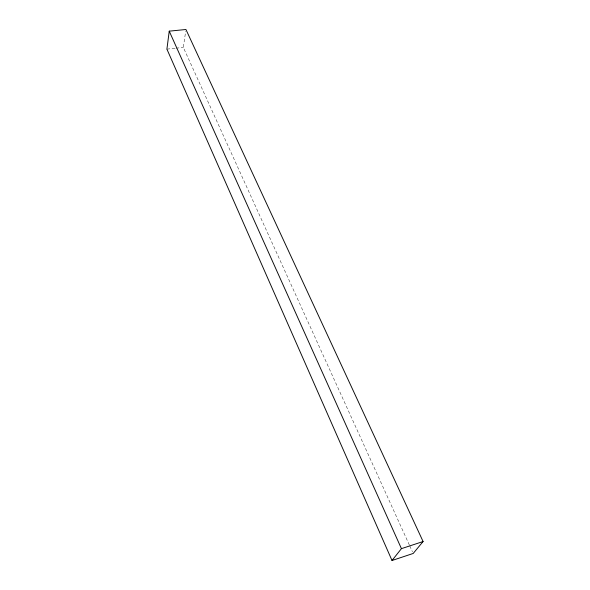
<?xml version="1.0" encoding="UTF-8"?>
<svg xmlns="http://www.w3.org/2000/svg" width="590" height="590" viewBox="0 0 590 590"><rect width="100%" height="100%" fill="white"/><g stroke="black" fill="none" stroke-linecap="round" stroke-linejoin="round"><path stroke-width="0.44" stroke-dasharray="2.95 2.21" d="M409.379 545.064L183.32 47.399L185.68 31.292M166.911 49.14L175.119 48.269M176.027 48.173L183.32 47.399M409.762 545.905L412.432 551.783"/><path stroke-width="0.89" d="M169.234 31.152L166.911 49.14L392.018 560.5L413.192 553.457L423.089 541.524L185.939 29.5L169.234 31.152L401.429 548.648L392.018 560.5M401.429 548.648L423.089 541.524"/></g></svg>
